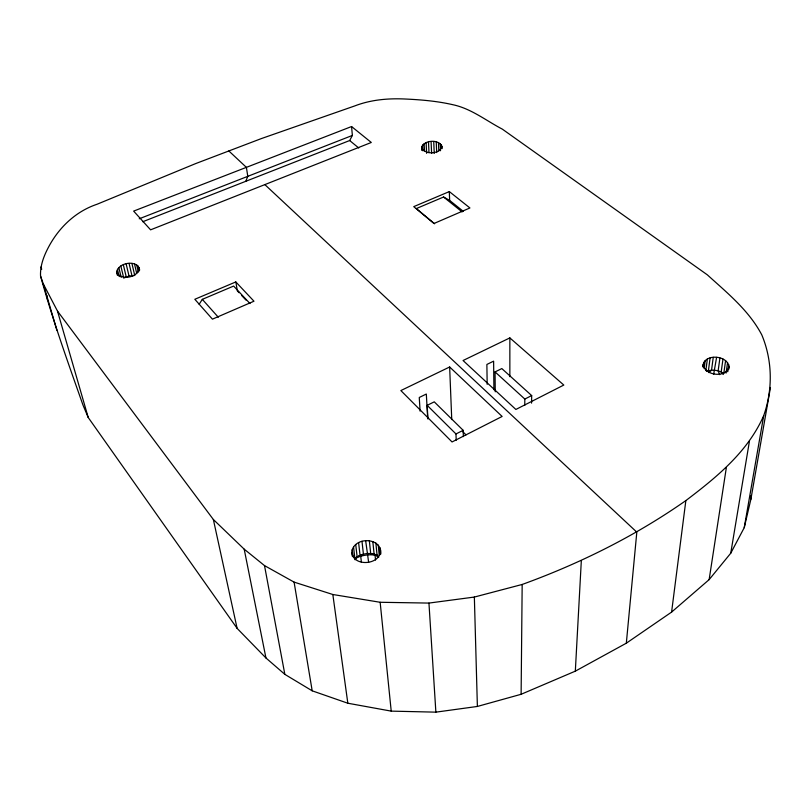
<?xml version="1.0" encoding="UTF-8"?>
<svg xmlns="http://www.w3.org/2000/svg" width="811" height="811" viewBox="0 0 811 811"><rect width="100%" height="100%" fill="white"/><g stroke="black" fill="none" stroke-linecap="round" stroke-linejoin="round"><path stroke-width="1.22" d="M509.855 376.689L509.855 337.903L463.061 360.51L515.877 409.454L563.807 385.053L509.855 337.903M521.118 694.287L522.172 584.467C580.017 563.473 635.388 535.919 685.853 500.59C716.6 477.273 747.803 451.92 763.698 415.688C772.913 389.442 772.538 360.662 761.813 334.923C748.999 310.512 727.386 293.045 707.344 274.848L502.283 129.101C486.002 120.596 471.09 108.532 452.761 104.69C437.261 101.132 421.375 99.763 405.52 99.033C388.327 98.182 370.891 99.692 354.721 105.937L261.395 138.569L195.613 163.609L97.016 204.271C76.295 211.205 59.811 226.644 49.359 245.591C44.24 254.948 40.013 265.167 40.55 276.044C52.614 319.767 67.952 362.446 83.026 405.186L88.227 417.513L237.116 628.363L265.947 657.974L284.843 674.357L312.194 690.82L347.828 703.228L391.216 711.125L435.872 712.149L477.385 706.452L521.118 694.287L575.323 671.153L626.325 643.194L671.589 612.102L709.138 579.632L730.741 553.214L744.234 527.677L750.874 499.312L770.45 387.455M524.758 405.348L524.818 399.053L495.055 371.904L501.827 368.579L531.681 395.575L531.57 403.138M575.323 671.153L581.325 560.705M626.325 643.194L636.817 532.158L264.852 184.614M441.985 146.264C440.18 154.323 424.974 155.083 421.629 147.795C423.372 139.228 442.259 138.711 442.076 148.646M380.46 550.416C380.389 566.473 349.369 566.828 352.217 549.746C356.789 536.223 382.224 537.967 380.795 553.903M671.589 612.102L685.853 500.59M702.914 366.765C703.066 352.177 731.299 355.238 728.785 369.258M703.198 366.998L703.796 362.314M704.151 368.63L705.215 360.429M705.844 370.617L707.364 358.908M706.594 371.438L708.408 370.728L710.112 357.854M713.254 357.316L711.531 370.201L708.885 372.614M716.6 357.357L713.65 374.287M719.925 357.955L718.14 370.84L719.712 374.652M722.986 359.07L721.182 371.965L723.29 374.479M725.602 360.642L723.767 373.547C719.377 370.394 713.619 369.471 708.408 370.728M726.058 373.121L727.579 362.568M727.761 371.742L728.785 364.697M709.138 579.632L726.321 467.775M730.741 553.214L749.435 441.235M744.234 527.677L763.698 415.688M729.13 366.907C725.977 378.281 704.647 375.817 703.208 364.423M117.413 275.274C113.074 263.372 137.931 257.928 139.654 270.083M245.814 181.289L247.781 176.342L246.402 167.37L228.854 150.968M142.777 221.717L349.673 140.536L352.369 135.437L351.568 126.546L133.643 211.103L150.593 229.837L371.296 142.472L351.568 126.546M199.141 304.297L202.314 299.35L233.639 286.06L250.001 303.557M355.259 558.526C361.412 553.274 370.019 551.967 377.429 555.312M356.09 557.654L360.054 555.403L358.604 542.61M124.59 277.747L129.03 276.024L133.825 275.588M456.208 440.251L455.975 433.956L463.162 430.317L434.26 401.85L427.164 405.338L427.934 419.013M524.818 399.053L531.681 395.575M449.649 366.988L400.857 390.567L452.051 441.954L502.131 416.459L449.649 366.988L451.747 419.591M463.304 211.367L449.639 200.398L443.576 197.012L416.307 208.569L434.605 223.806M235.819 281.934L194.822 299.279L212.441 319.149L253.965 301.216L235.819 281.934L237.349 290.885L239.073 292.72M449.324 191.589L413.742 206.643L433.976 223.491L469.924 207.961L449.324 191.589L449.639 200.368M355.208 558.333C362.01 555.119 369.928 553.883 377.297 555.555M139.239 218.788L352.369 135.437M40.55 276.044L43.318 283.962L57.5 311.11L213.354 519.496L244.192 549.159L264.508 565.602L294.089 582.116L332.834 594.504L380.156 602.279L428.948 603.08L474.354 597.058L522.172 584.467M378.717 557.198L374.135 554.318L372.817 541.515M443.576 197.012L462.128 211.914M349.673 140.536L358.726 147.967M462.452 431.351L466.001 434.858M427.164 405.338L455.975 433.956M241.658 295.488L245.956 300.09M202.314 299.35L218.311 317.243M116.814 272.841C121.559 280.93 138.955 277.311 139.097 267.64M43.318 283.962L56.851 330.189M41.016 266.9L41.706 269.272M57.5 311.11L88.227 417.513M117.423 269.282L119.197 276.592M116.733 271.087L117.625 274.747M118.822 267.559L121.184 277.291M123.333 264.751L126.242 276.916M120.829 266.008L123.769 278.173M126.131 263.869L129.03 276.024M129.061 263.423L131.929 275.578M131.919 263.433L134.768 275.588M136.654 264.812L138.346 272.111M134.504 263.899L136.775 273.642M138.225 266.079L139.35 270.955M213.354 519.496L237.116 628.363M244.192 549.159L265.947 657.974M264.508 565.602L284.843 674.357M294.089 582.116L312.194 690.82M332.834 594.504L347.828 703.228M351.822 552.626L352.238 556.103M353.545 546.999L355.046 559.783L357.205 557.35L355.725 544.566M352.217 549.746L353.038 556.711M361.402 562.307L360.702 556.123L363.399 554.055L361.99 541.272M368.63 562.276L365.649 540.613M369.34 540.704L370.688 553.497L375.037 555.018L375.544 560.066M380.156 602.279L391.216 711.125M375.858 543.015L377.145 555.819M379.812 547.618L380.491 554.602M378.24 545.093L379.274 555.565M47.231 295.964L47.494 299.725M428.948 603.08L435.872 712.149M420.098 411.147L419.257 397.481L426.322 394.034L427.65 417.635M422.653 144.936L422.957 150.876M421.801 146.345L421.984 149.913M421.629 147.795L421.75 150.177M424.123 143.679L424.477 150.805M426.12 142.655L426.627 153.34M431.077 141.54L431.624 153.411M428.492 141.925L428.989 152.61M433.723 141.53L434.25 153.401M436.237 141.884L436.693 152.58M438.457 142.604L438.802 150.917M441.427 144.865L441.569 148.433M440.231 143.618L440.515 150.745M463.162 430.317L463.365 436.612M474.354 597.058L477.385 706.452M750.783 495.582L750.874 499.312M487.178 384.323L486.874 364.453L493.615 361.159L493.919 389.716M495.055 371.904L495.247 391.794"/></g></svg>
